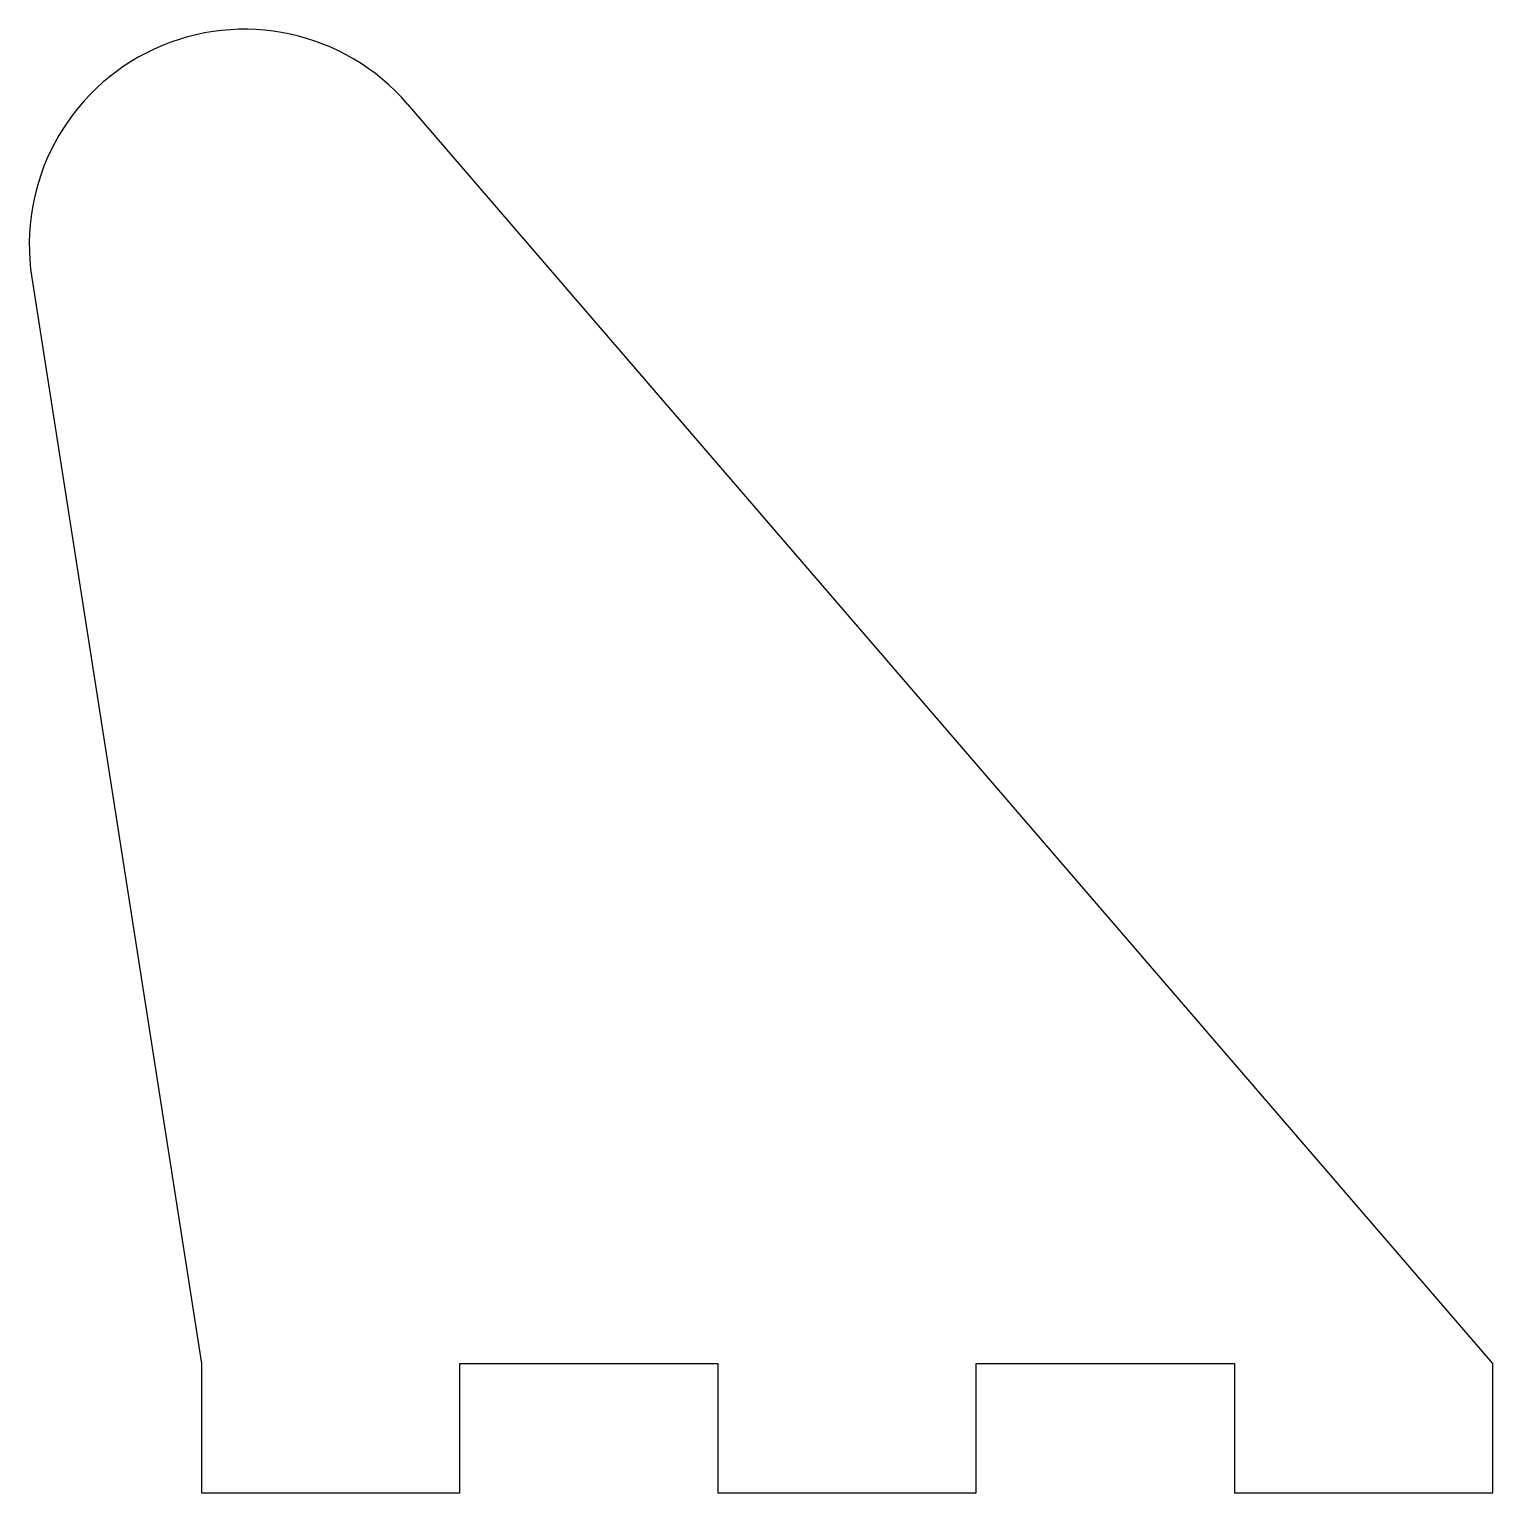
# Model space of a CAD drawing. Header units: millimetres. Extents: x -19 to 15, y -29 to 5.
import ezdxf

# ---------------------------------------------------------------- set-up
doc = ezdxf.new("R2010")
doc.units = ezdxf.units.MM
doc.layers.get('0').update_dxf_attribs({"linetype": 'CONTINUOUS'})

msp = doc.modelspace()

# ---------------------------------------------------------------- linework, layer by layer
for p, q in [((15, -26), (-10.212, 3.264)), ((-18.94, -0.772), (-15, -26)), ((-15, -26), (-15, -29)), ((-9, -26), (-3, -26)), ((-9, -29), (-9, -26)), ((-3, -26), (-3, -29)), ((3, -26), (9, -26)), ((3, -29), (3, -26)), ((9, -26), (9, -29)), ((15, -29), (15, -26)), ((-15, -29), (-9, -29)), ((-3, -29), (3, -29)), ((9, -29), (15, -29))]:
    msp.add_line(p, q)
msp.add_arc((-14, 0), 5, 40.7465, 188.8766)

doc.saveas('drawing.dxf')
